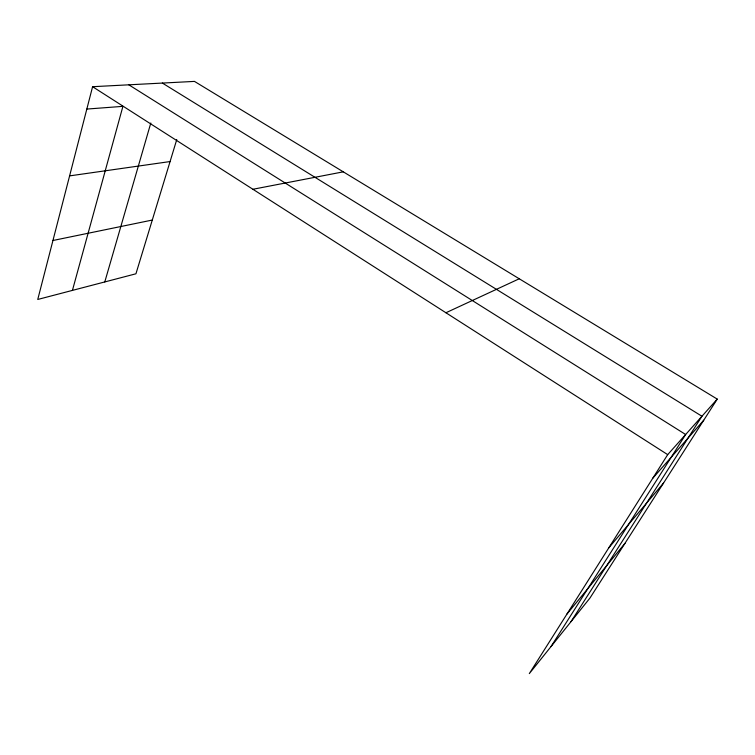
<?xml version="1.0" encoding="UTF-8"?>
<svg xmlns="http://www.w3.org/2000/svg" width="755" height="755" viewBox="0 0 755 755"><rect width="100%" height="100%" fill="white"/><g stroke="black" fill="none" stroke-linecap="round" stroke-linejoin="round"><path stroke-width="1.13" d="M717.25 399.102L667.694 454.633L529.312 673.602L589.957 598.054L717.25 399.102L194.469 81.398L92.591 86.702L37.75 299.461L135.938 273.791L176.755 139.599M72.433 290.392L122.914 106.351L86.825 109.069M104.785 281.936L150.811 123.008M551.056 646.516L685.653 434.512L128.822 84.815M571.016 621.639L701.952 416.241L162.382 83.069M566.929 614.079L624.97 543.326M608.785 547.847L663.569 483.002M652.801 478.208L703.745 420.205M445.931 312.749L519.251 278.774M52.944 240.496L152.284 220.054M252.916 189.269L343.28 171.838M69.602 175.887L170.083 161.551M92.591 86.702L667.694 454.633"/></g></svg>
